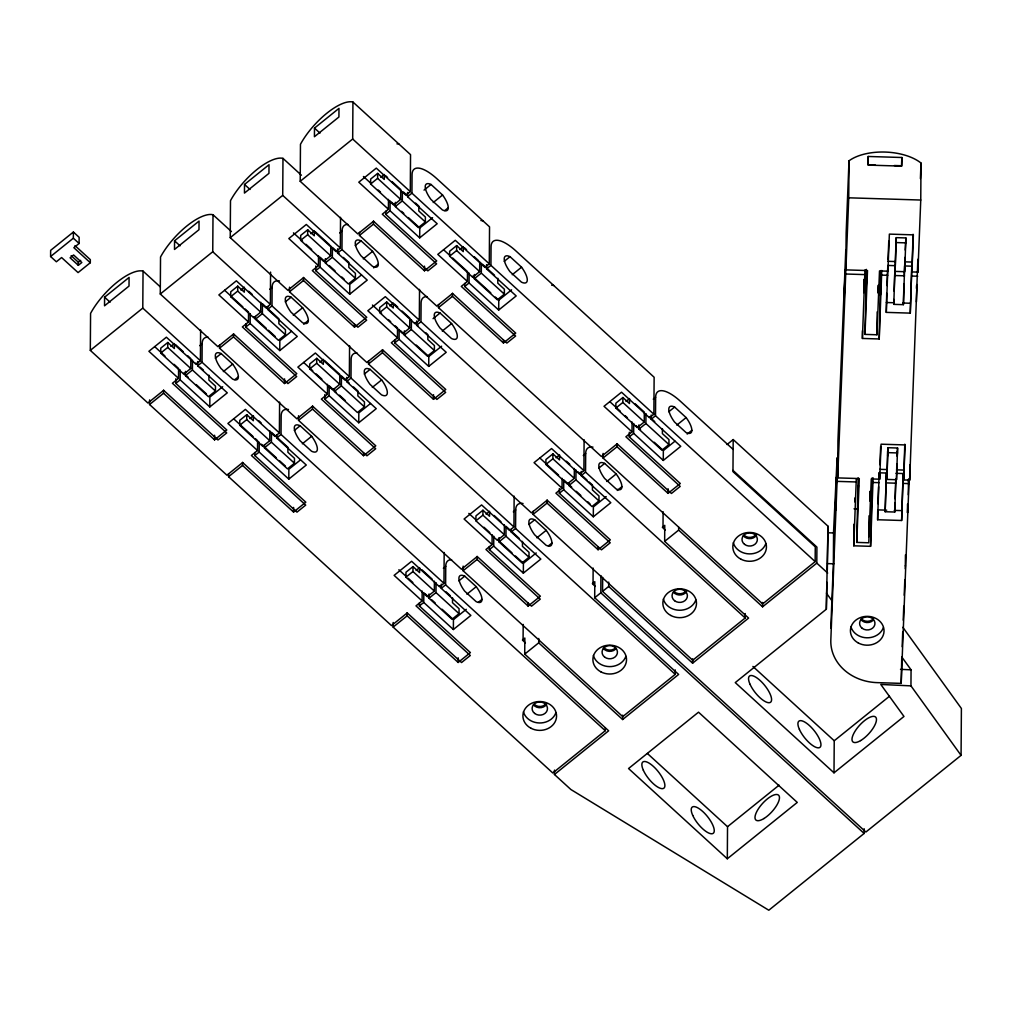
<?xml version="1.0" encoding="UTF-8"?>
<svg xmlns="http://www.w3.org/2000/svg" width="1012" height="1012" viewBox="0 0 1012 1012"><rect width="100%" height="100%" fill="white"/><g stroke="black" fill="none" stroke-linecap="round" stroke-linejoin="round"><path stroke-width="1.5" d="M50.6 256.517L50.638 250.356L73.383 232.039L79.138 237.301L79.1 243.462L73.851 247.687L90.308 262.728L78.063 272.595L61.605 257.554L56.356 261.779L50.6 256.517L73.345 238.2L73.383 232.039M78.329 265.308L70.094 257.794L73.598 254.973L81.82 262.5L78.329 265.308L78.341 262.234L71.144 255.644M90.308 262.728L90.334 259.654L74.977 245.612M174.039 364.32L178.593 368.494L178.529 378.361L172.407 383.282L226.713 432.921L217.972 439.967L163.653 390.328L147.916 403.016L90.308 350.38L90.574 313.378A43.377 16.129 -47.6 0 1 143.046 271.102L160.326 286.902M104.59 297.174L104.54 305.801L129.017 286.08L129.081 277.44L104.59 297.174L110.08 302.183M178.529 378.361L148.903 351.29L166.385 337.198L196.012 364.269L200.389 360.74L142.781 308.103L143.046 271.102M255.315 438.601L257.592 440.675L257.529 450.542L251.406 455.476L305.713 505.102L296.971 512.148L242.652 462.522L226.916 475.197L149.561 404.522L149.586 399.892M245.144 309.002L248.56 312.126L248.484 321.993L242.361 326.927L296.68 376.553L287.939 383.599L233.62 333.973L217.884 346.648L160.275 294.011L160.529 257.01A43.377 16.129 -47.6 0 1 213.013 214.746L231.444 231.584M187.549 355.617L190.838 358.627L190.762 368.494L183.767 374.124L160.731 353.074L160.769 348.141L167.764 342.499L174.342 348.52L174.38 343.587L170.876 346.408M175.835 378.754L175.797 383.384L226.815 429.999L214.569 439.866L163.552 393.251L163.577 390.164M190.762 368.494L167.726 347.432L167.764 342.499M174.557 240.805L174.507 249.445L198.984 229.711L199.048 221.084L174.557 240.805L180.047 245.827M197.694 361.537L197.656 365.775L227.283 392.846L209.8 406.925L180.174 379.867L180.237 370M208.94 375.174L208.902 380.107L215.493 386.116L215.455 391.049L208.459 396.691L185.411 375.629L185.449 371.404M215.455 391.049L192.419 370L192.482 360.133M200.389 360.74L200.604 330.038M257.529 450.542L227.902 423.471L245.385 409.379L275.011 436.45L279.388 432.934L202.033 362.245L202.16 343.751A36.027 12.764 51.1 0 1 208.029 337.135M209.8 406.925L209.863 397.058L222.691 386.736M248.484 321.993L218.87 294.922L236.353 280.83L265.979 307.901L270.356 304.384L212.748 251.748L213.013 214.746M214.569 439.866L214.607 435.249M327.559 384.32L327.483 394.187L321.373 399.12L375.68 448.746L366.939 455.792L312.619 406.166L296.883 418.841L219.528 348.153L219.541 345.079M422.168 591.071L422.105 600.938L415.983 605.872L470.302 655.498L461.548 662.544L407.241 612.918L391.492 625.593L228.56 476.703L228.585 473.629M318.527 255.77L318.451 265.637L312.328 270.571L366.648 320.197L357.894 327.243L303.587 277.617L287.851 290.292L230.243 237.656L230.496 200.654A43.377 16.129 -47.6 0 1 282.98 158.378L301.412 175.228M260.805 302.272L260.729 312.139L253.734 317.768L230.698 296.718L230.736 291.785L237.731 286.143L244.309 292.164L244.347 287.231L240.843 290.039M245.79 323.941L245.764 327.028L296.782 373.643L284.536 383.51L233.519 336.882L233.544 333.808M260.729 312.139L237.694 291.076L237.731 286.143M269.837 430.821L269.761 440.688L262.766 446.317L239.73 425.268L239.768 420.334L246.764 414.692L253.342 420.714L253.38 415.78L249.875 418.588M254.822 452.49L254.796 455.577L305.814 502.192L293.569 512.059L242.551 465.431L242.576 462.357M244.524 184.45L244.461 193.077L268.952 173.356L269.015 164.728L244.524 184.45L250.015 189.459M269.761 440.688L246.726 419.626L246.764 414.692M267.649 306.585L267.623 309.406L297.25 336.477L279.755 350.569L250.141 323.498L250.204 313.631M285.422 334.694L262.374 313.631L262.45 303.764L278.907 318.805L278.869 323.739L285.46 329.76L285.422 334.694L278.426 340.323L255.378 319.273L255.403 316.452M276.681 435.135L276.655 437.956L306.282 465.027L288.799 479.119L259.173 452.048L259.236 442.181M294.454 463.243L271.418 442.181L271.482 432.314L287.939 447.355L287.901 452.288L294.492 458.309L294.454 463.243L287.459 468.872L264.41 447.823L264.436 445.002M270.356 304.384L270.583 272.101M327.483 394.187L297.87 367.116L315.352 353.024L344.978 380.095L349.355 376.578L272 305.89L272.127 287.383A36.027 12.764 51.1 0 1 279.451 280.919M279.755 350.569L279.831 340.702L291.494 331.316M279.388 432.934L279.603 402.093M422.105 600.938L394.123 575.373L411.618 561.28L439.6 586.846L443.964 583.329L281.032 434.439L281.159 415.932A36.027 12.764 51.1 0 1 288.483 409.468M318.451 265.637L288.825 238.566L306.32 224.474L335.946 251.545L340.323 248.029L282.715 195.379L282.98 158.378M284.536 383.51L284.574 378.88M395.249 325.877L397.526 327.951L397.45 337.818L391.328 342.752L445.647 392.39L436.893 399.424L382.587 349.798L366.85 362.486L289.495 291.798L289.521 287.168M288.799 479.119L288.863 469.252L300.526 459.865M293.569 512.059L293.606 507.429M492.136 534.715L492.072 544.582L485.95 549.503L540.256 599.142L531.515 606.188L477.209 556.549L461.459 569.237L298.527 420.347L298.553 415.717M300.21 181.3L300.463 144.299A43.377 16.129 -47.6 0 1 352.935 102.022L410.543 154.659L410.29 191.66L405.913 195.19L376.287 168.118L358.792 182.198L388.418 209.269L382.296 214.202L436.615 263.841L427.861 270.874L373.554 221.248L357.805 233.936L300.21 181.3L352.682 139.023L352.935 102.022M330.772 245.903L330.696 255.77L323.701 261.412L300.665 240.35L300.69 235.416L307.699 229.787L314.277 235.796L314.315 230.862L310.81 233.683M315.757 266.042L315.731 270.659L366.749 317.287L354.504 327.142L303.486 280.526L303.511 277.44M330.696 255.77L307.661 234.721L307.699 229.787M324.447 360.424L339.804 374.453L339.728 384.32L332.733 389.962L309.697 368.899L309.735 363.966L316.731 358.337L323.309 364.345L323.347 359.412L319.843 362.233M324.789 394.591L324.763 399.209L375.781 445.837L363.536 455.691L312.518 409.076L312.544 405.989M314.492 128.094L314.428 136.721L338.919 117L338.982 108.36L314.492 128.094L319.982 133.103M339.728 384.32L316.693 363.27L316.731 358.337M337.616 248.825L337.591 253.051L367.217 280.122L349.722 294.214L320.096 267.143L320.171 257.276L325.864 262.475M343.384 257.44L348.874 262.45L348.836 267.383L355.427 273.392L355.389 278.325L348.394 283.967L325.345 262.918L325.383 258.68M346.661 377.375L346.623 381.6L376.249 408.671L358.754 422.763L329.14 395.692L329.204 385.825L336.035 392.074M355.389 278.325L332.341 257.276L332.417 247.409L338.995 253.43M353.517 386.989L357.906 390.999L357.868 395.932L364.459 401.941L364.421 406.875L357.426 412.517L334.377 391.467L334.403 388.646M340.323 248.029L340.538 217.327M397.45 337.818L367.824 310.747L385.319 296.668L414.945 323.739L419.322 320.209L341.967 249.521L342.094 231.027A36.027 12.764 51.1 0 1 347.951 224.411M364.421 406.875L341.373 385.825L341.449 375.958L349.127 382.979M349.722 294.214L349.798 284.347L361.461 274.948M349.355 376.578L349.57 345.737M492.072 544.582L464.091 519.017L481.585 504.925L509.567 530.49L513.932 526.961L351 378.071L351.126 359.576A36.027 12.764 51.1 0 1 356.996 352.96M354.504 327.142L354.529 324.068M452.68 258.06L467.493 271.595L467.417 281.462L461.295 286.396L515.614 336.022L506.86 343.068L452.554 293.442L436.804 306.117L359.462 235.442L359.475 232.355M358.754 422.763L358.83 412.896L370.493 403.497M363.536 455.691L363.561 452.617M562.103 478.347L562.039 488.214L555.917 493.148L610.223 542.774L601.482 549.82L547.163 500.194L531.427 512.869L368.494 363.991L368.507 360.904M391.96 181.527L400.739 189.548L400.663 199.415L393.668 205.044L370.632 183.994L370.658 179.061L377.653 173.419L384.244 179.44L384.282 174.507L380.778 177.328M385.711 211.217L385.698 214.304L436.716 260.919L424.471 270.786L373.453 224.158L373.466 221.084M400.663 199.415L377.628 178.352L377.653 173.419M402.093 311.076L409.771 318.097L409.696 327.964L402.7 333.593L379.664 312.544L379.69 307.61L386.698 301.968L393.276 307.99L393.314 303.056L389.81 305.877M394.743 339.766L394.731 342.853L445.748 389.468L433.503 399.335L382.485 352.707L382.511 349.633M409.696 327.964L386.66 306.902L386.698 301.968M388.418 209.269L388.494 199.402M407.583 192.457L407.558 196.682L437.184 223.753L419.689 237.845L390.063 210.774L390.139 200.907M415.552 203.083L418.841 206.094L418.804 211.015L425.382 217.036L425.356 221.97L418.361 227.611L395.312 206.549L395.338 202.324M605.277 727.754L605.265 730.715L552.78 772.978L393.137 627.098L393.175 622.481M416.628 321.006L416.59 325.231L446.216 352.302L428.721 366.395L399.095 339.324L399.171 329.457M425.356 221.97L402.308 200.92L402.371 192.457M425.672 332.632L427.874 334.643L427.836 339.577L434.426 345.585L434.388 350.519L427.393 356.161L404.345 335.098L404.383 330.873M434.414 581.204L434.35 591.071L427.355 596.713L405.951 577.156L405.989 572.223L412.985 566.593L419.575 572.602L419.6 567.669L416.109 570.49M419.398 602.886L419.373 605.96L470.403 652.588L458.158 662.455L407.14 615.827L407.153 612.741M489.289 263.854L411.935 193.165L412.061 174.671A36.027 12.764 51.1 0 1 436.88 178.719L489.542 226.852L489.289 263.854L484.912 267.37L455.286 240.299L437.791 254.391L467.417 281.462M434.388 350.519L411.34 329.469L411.416 319.602M434.35 591.071L412.959 571.527L412.985 566.593M419.689 237.845L419.765 227.978L408.367 217.567M419.322 320.209L419.537 289.381M562.039 488.214L534.058 462.648L551.553 448.556L579.534 474.122L583.899 470.605L420.967 321.715L421.093 303.22A36.027 12.764 51.1 0 1 426.95 296.605M424.471 270.786L424.509 266.156M441.27 584.126L441.245 588.351L470.871 615.422L453.376 629.515L423.75 602.444L423.826 592.577M428.721 366.395L428.797 356.528L416.261 345.079M452.528 597.75L452.49 602.684L459.068 608.705L459.031 613.639L452.035 619.268L428.999 598.218L429.025 593.981M433.503 399.335L433.541 394.705M459.031 613.639L435.995 592.577L436.058 582.71M632.07 421.991L632.007 431.858L625.884 436.792L680.191 486.418L671.449 493.464L617.13 443.838L601.394 456.513L438.462 307.623L438.474 304.536M443.964 583.329L444.179 552.489M605.265 730.715L445.622 584.835L445.748 566.328A36.027 12.764 51.1 0 1 451.605 559.712M479.739 261.728L479.663 271.595L472.667 277.237L449.632 256.175L449.657 251.242L456.652 245.612L463.243 251.621L463.281 246.688L459.777 249.509M464.71 283.411L464.698 286.485L515.715 333.112L503.47 342.979L452.453 296.352L452.465 293.265M453.376 629.515L453.439 619.648L442.054 609.237M479.663 271.595L456.627 250.546L456.652 245.612M458.158 662.455L458.183 657.825M675.257 669.906L675.232 674.346L622.747 716.622L463.104 570.743L463.142 566.113M486.582 264.651L486.557 268.876L516.183 295.947L498.688 310.039L469.062 282.968L469.138 273.101M497.841 278.275L497.803 283.208L504.381 289.23L504.355 294.163L497.36 299.792L474.312 278.743L474.35 274.505M504.381 524.848L504.318 534.715L497.322 540.345L475.918 520.8L475.956 515.867L482.952 510.225L489.542 516.246L489.568 511.313L486.076 514.134M489.365 546.518L489.34 549.605L540.37 596.22L528.125 606.087L477.095 559.472L477.12 556.385M504.355 294.163L481.307 273.101L481.383 263.234M504.318 534.715L482.914 515.159L482.952 510.225M653.866 414.237L490.934 265.359L491.06 246.852A36.027 12.764 51.1 0 1 515.88 250.913L654.131 377.248L653.866 414.237L649.489 417.766L621.52 392.201L604.025 406.293L632.007 431.858M511.224 529.175L511.212 531.996L540.838 559.067L523.343 573.146L493.717 546.075L493.78 536.221M498.688 310.039L498.764 300.172L495.336 297.047M522.483 541.395L522.458 546.328L529.036 552.337L528.998 557.27L522.002 562.912L498.967 541.85L498.992 537.625M503.47 342.979L503.495 339.893M528.998 557.27L505.962 536.221L506.025 526.354L519.194 538.384M513.932 526.961L514.147 496.133M675.232 674.346L515.576 528.466L515.715 509.972A36.027 12.764 51.1 0 1 523.027 503.495M523.343 573.146L523.406 563.279L515.437 555.993M523.191 624.429L523.077 640.71L525.392 642.835M864.172 828.752L864.134 833.445L768.804 910.231L570.894 789.524L554.437 774.484L608.655 730.803L524.722 654.106L524.836 638.066L522.42 640.014M528.125 606.087L528.137 603M745.224 613.55L745.186 617.99L692.714 660.254L533.071 514.374L533.096 511.3M592.362 583.671L594.79 581.71L594.689 597.75L678.622 674.447L622.646 719.532L538.713 642.835L538.738 638.458M574.348 468.493L574.285 478.36L567.289 483.989L545.885 464.445L545.923 459.511L552.919 453.869L559.497 459.891L559.535 454.957L556.043 457.766M559.345 488.619L559.307 493.249L610.325 539.864L598.092 549.731L547.062 503.103L547.087 500.029M574.285 478.36L552.881 458.803L552.919 453.869M554.437 774.484L554.462 770.107M581.204 471.402L581.179 475.627L610.805 502.698L593.31 516.79L563.684 489.719L563.747 479.852L571.729 487.139M589.161 482.028L592.45 485.026L592.425 489.96L599.003 495.981L598.965 500.915L591.969 506.544L568.934 485.494L568.946 482.673M598.965 500.915L575.929 479.852L575.992 469.985M583.899 470.605L584.114 439.765M745.186 617.99L585.543 472.111L585.682 453.604A36.027 12.764 51.1 0 1 592.994 447.127M593.31 516.79L593.374 506.923L606.201 496.588M593.146 568.074L593.032 584.354L595.36 586.467M598.092 549.731L598.105 546.644M864.134 833.445L600.812 592.817L600.926 575.626M727.046 444.521L733.194 439.562L732.966 471.63L815.267 546.834L815.153 561.622L762.681 603.898L603.038 458.019L603.076 453.389M902.856 627.326L961.4 708.489L961.071 755.357L865.892 832.028L602.557 591.4L602.659 577.346M662.329 527.315L664.757 525.355L664.644 541.382L748.589 618.079L692.613 663.176L608.68 586.467L608.705 582.102M635.194 403.801L644.315 412.124L644.252 421.991L637.256 427.633L615.853 408.076L615.891 403.143L622.886 397.514L629.464 403.522L629.502 398.589L626.011 401.41M629.312 432.263L629.274 436.88L680.292 483.508L668.046 493.363L617.029 446.747L617.054 443.661M644.252 421.991L622.848 402.447L622.886 397.514M622.646 719.532L622.684 715.155M651.171 415.046L651.146 419.272L680.76 446.343L663.277 460.435L633.651 433.364L633.714 423.497M662.417 428.671L662.379 433.604L668.97 439.613L668.932 444.546L661.937 450.188L638.901 429.139L638.926 424.901M668.932 444.546L645.896 423.497L645.96 413.63M815.153 561.622L655.51 415.742L655.637 397.248A36.027 12.764 51.1 0 1 680.456 401.309L733.131 449.429M663.277 460.435L663.341 450.568L654.233 442.231M663.113 511.718L662.999 527.998L665.327 530.111M668.046 493.363L668.084 488.745M732.979 470.403L816.912 547.1L816.798 563.127L762.58 606.808L678.647 530.111L678.66 527.201M692.613 663.176L692.651 658.799M727.312 858.771L628.553 768.538L698.52 712.182L797.266 802.415L727.312 858.771L727.527 826.703L647.364 753.459M762.58 606.808L762.605 602.444M961.071 755.357L910.952 685.87L880.807 684.454L903.969 716.458L834.002 772.826L735.256 682.594L826.336 609.211L826.855 582.279M827.323 569.832L828.006 526.202L733.194 439.562M826.336 609.211L828.006 526.202M834.002 772.826L834.23 740.759L752.903 666.44M909.13 478.98L901.199 683.378L877.202 682.632A48.032 41.214 0.4 0 1 830.827 639.951L837.088 481.37L837.114 457.766L833.584 531.3L833.369 563.368L830.928 625.163A48.032 41.214 0.4 0 0 830.941 628.224M917.859 259.274L909.687 480.131L903.691 479.941L905.07 444.926L881.072 444.192L879.681 479.195L871.281 478.942L868.764 542.786L856.759 542.419L859.289 478.562L837.683 477.904L837.936 440.903L845.766 250.394L845.868 255.505M837.683 477.904L845.728 274.012L846.158 232.886L849.005 160.807A43.377 22.264 2.3 0 1 921.009 163.033L920.756 200.034L917.909 272.114L911.901 271.924L913.077 234.265M911.901 271.924L913.368 234.86L889.371 234.114L887.903 271.191L879.504 270.925L876.974 334.77L864.982 334.403L867.499 270.558L845.893 269.888L848.739 197.808L849.005 160.807M873.128 477.866L870.573 546.328L853.761 545.81L853.913 524.229M853.761 545.81L856.304 478.878M856.759 542.419L858.113 477.816M881.768 270.495L879.213 338.969L862.414 338.451L862.464 330.734M862.414 338.451L864.969 269.976M864.982 334.403L866.348 269.382M868.245 156.468L868.182 165.095L901.781 166.132L901.844 157.505L868.245 156.468L867.916 164.703L875.114 164.931M868.802 536.702L869.017 515.791M870.573 546.328L872.066 477.955M876.974 334.77L877.164 311.886M895.962 473.325L903.159 473.553L901.629 520.484L877.632 519.751L877.682 511.288M879.213 338.969L880.718 270.583M877.632 519.751L879.162 472.806L886.36 473.034L885.158 511.73L894.76 512.021L895.924 478.967M879.681 479.195L879.732 472.149M904.209 276.251L904.614 265.954L911.812 266.181L910.281 313.125L886.272 312.379L886.714 293.24M885.158 511.73L886.36 473.034M886.272 312.379L887.79 268.256M887.903 271.191L887.916 268.37M886.891 479.422L887.979 447.709L897.581 448.012L896.493 479.713L886.891 479.422L887.688 451.023L887.65 455.957M887.979 447.709L887.941 452.642L897.543 452.946M904.943 257.427L903.4 304.663L893.798 304.359L893.836 299.425M894.165 291.19L895.013 265.663L887.815 265.435M893.798 304.359L895.013 265.663M895.101 271.406L896.278 237.643L905.879 237.934L904.703 271.709L895.101 271.406L895.987 240.945L895.949 245.878M896.278 237.643L896.24 242.576L905.841 242.867M894.76 512.021L894.95 502.977M895.114 498.853L895.734 479.207M896.493 479.713L896.796 463.673M901.629 520.484L903.159 473.553M903.4 304.663L903.918 283.613M901.199 683.378L901.743 657.648M903.691 479.941L904.779 444.192M905.323 566.012L905.449 554.905M910.281 313.125L911.812 266.181M909.687 480.131L909.801 464.71M910.952 685.87L911.066 669.83L901.73 656.902M917.909 272.114L917.985 260.312M854.988 497.879L854.95 502.028L855.165 498.511M907.536 504.166L907.486 512.793L907.89 504.912M870.282 491.516L869.877 501.066L870.067 491.288M878.226 285.257L878.087 293.063L878.441 285.498M908.283 494.805L908.523 479.195L908.346 481.307M917.011 284.536L916.379 301.867M863.742 286.636L864.084 279.325L863.742 292.67M877.935 503.698L878.606 486.709M878.922 478.98L879.162 472.806M879.934 464.761L880.655 446.494M887.018 285.523L887.752 266.978M888.03 259.78L888.764 241.235M901.844 157.505L901.515 165.74L894.317 165.525M897.163 454.401L897.29 451.314L897.252 456.248L897.581 448.012M905.234 250.065L905.879 237.934M920.401 178.618L921.009 163.033M902.173 646.731L902.717 631.83M903.223 620.204L903.767 606.163M904.209 595.246L904.817 579.636M905.247 568.719L905.373 565.594M916.417 288.357L916.53 285.473M78.341 262.234L80.682 260.35M90.308 350.38L142.781 308.103M160.275 294.011L212.748 251.748M230.243 237.656L282.715 195.379M160.731 353.074L167.726 347.432M230.698 296.718L237.694 291.076M300.665 240.35L307.661 234.721M370.632 183.994L377.628 178.352M199.781 345.674L202.16 343.751M269.749 289.305L272.127 287.383M339.716 232.95L342.094 231.027M149.561 404.522L163.552 393.251M175.797 383.384L180.174 379.867M185.411 375.629L192.419 370M197.656 365.775L202.033 362.245M219.528 348.153L233.519 336.882M245.764 327.028L250.141 323.498M255.378 319.273L262.374 313.631M267.623 309.406L272 305.89M289.495 291.798L303.486 280.526M315.731 270.659L320.096 267.143M325.345 262.918L332.341 257.276M337.591 253.051L341.967 249.521M359.462 235.442L373.453 224.158M385.698 214.304L390.063 210.774M395.312 206.549L402.308 200.92M407.558 196.682L411.935 193.165M215.316 358.261L221.147 353.567L232.659 364.092A16.812 5.958 51.1 0 1 232.558 379.045L221.033 368.52A16.812 5.958 51.1 0 1 221.147 353.567M285.283 301.905L291.102 297.199L302.626 307.737A16.812 5.958 51.1 0 1 302.525 322.689L291.001 312.164A16.812 5.958 51.1 0 1 291.102 297.199M355.237 245.536L361.069 240.843L372.593 251.368A16.812 5.958 51.1 0 1 372.492 266.32L360.968 255.796A16.812 5.958 51.1 0 1 361.069 240.843M424.041 190.117L431.036 184.488L442.56 195.012A16.812 5.958 51.1 0 1 442.459 209.965L430.935 199.44A16.812 5.958 51.1 0 1 431.036 184.488M223.336 371.606L232.659 364.092M293.303 315.251L302.626 307.737M363.27 258.882L372.593 251.368M433.237 202.526L442.56 195.012M419.765 227.978L432.592 217.643M234.873 379.652L238.377 376.831M303.676 324.232L308.331 320.475M373.643 267.864L378.298 264.107M444.774 210.572L448.265 207.751M239.73 425.268L246.726 419.626M309.697 368.899L316.693 363.27M379.664 312.544L386.66 306.902M449.632 256.175L456.627 250.546M228.56 476.703L242.551 465.431M254.796 455.577L259.173 452.048M264.41 447.823L271.418 442.181M276.655 437.956L281.032 434.439M298.527 420.347L312.518 409.076M324.763 399.209L329.14 395.692M334.377 391.467L341.373 385.825M346.623 381.6L351 378.071M368.494 363.991L382.485 352.707M394.731 342.853L399.095 339.324M404.345 335.098L411.34 329.469M416.59 325.231L420.967 321.715M438.462 307.623L452.453 296.352M464.698 286.485L469.062 282.968M474.312 278.743L481.307 273.101M486.557 268.876L490.934 265.359M294.315 430.454L300.147 425.748L311.658 436.286A16.812 5.958 51.1 0 1 311.557 451.238L300.033 440.713A16.812 5.958 51.1 0 1 300.147 425.748M364.282 374.086L370.114 369.393L381.625 379.917A16.812 5.958 51.1 0 1 381.524 394.87L370 384.345A16.812 5.958 51.1 0 1 370.114 369.393M433.073 318.666L440.068 313.037L451.592 323.562A16.812 5.958 51.1 0 1 451.491 338.514L439.967 327.989A16.812 5.958 51.1 0 1 440.068 313.037M504.204 261.374L510.035 256.668L521.559 267.193A16.812 5.958 51.1 0 1 521.458 282.158L509.934 271.621A16.812 5.958 51.1 0 1 510.035 256.668M302.335 443.8L311.658 436.286M372.302 387.432L381.625 379.917M442.269 331.076L451.592 323.562M512.236 274.72L521.559 267.193M428.797 356.528L441.624 346.193M498.764 300.172L511.591 289.837M405.951 577.156L412.959 571.527M475.918 520.8L482.914 515.159M545.885 464.445L552.881 458.803M615.853 408.076L622.848 402.447M443.357 568.251L445.748 566.328M513.324 511.895L515.715 509.972M583.291 455.526L585.682 453.604M653.259 399.171L655.637 397.248M393.137 627.098L407.14 615.827M419.373 605.96L423.75 602.444M428.999 598.218L435.995 592.577M441.245 588.351L445.622 584.835M463.104 570.743L477.095 559.472M489.34 549.605L493.717 546.075M498.967 541.85L505.962 536.221M511.212 531.996L515.576 528.466M533.071 514.374L547.062 503.103M559.307 493.249L563.684 489.719M568.934 485.494L575.929 479.852M581.179 475.627L585.543 472.111M603.038 458.019L617.029 446.747M629.274 436.88L633.651 433.364M638.901 429.139L645.896 423.497M651.146 419.272L655.51 415.742M458.891 580.85L464.723 576.144L476.247 586.669A16.812 5.958 51.1 0 1 476.146 601.634L464.622 591.097A16.812 5.958 51.1 0 1 464.723 576.144M528.859 524.482L534.69 519.788L546.214 530.313A16.812 5.958 51.1 0 1 546.1 545.266L534.589 534.741A16.812 5.958 51.1 0 1 534.69 519.788M598.826 468.126L604.657 463.42L616.182 473.958A16.812 5.958 51.1 0 1 616.068 488.91L604.556 478.385A16.812 5.958 51.1 0 1 604.657 463.42M668.793 411.757L674.624 407.064L686.136 417.589A16.812 5.958 51.1 0 1 686.035 432.541L674.511 422.017A16.812 5.958 51.1 0 1 674.624 407.064M466.911 594.196L476.247 586.669M536.879 537.827L546.214 530.313M606.846 481.472L616.182 473.958M676.813 425.103L686.136 417.589M453.439 619.648L466.266 609.313M523.406 563.279L536.233 552.957M663.341 450.568L675.004 441.169M478.448 602.229L481.952 599.42M548.415 545.873L551.919 543.052M617.219 490.453L621.887 486.696M687.186 434.085L691.854 430.328M524.722 654.106L538.713 642.835M594.689 597.75L600.812 592.817M602.557 591.4L608.68 586.467M664.644 541.382L678.647 530.111M727.527 826.703L779.088 785.173M834.23 740.759L889.459 696.256M848.739 197.808L920.756 200.034M887.967 261.324L895.177 261.539M904.779 261.842L911.976 262.057M845.728 274.012L864.931 274.606M881.743 275.125L887.739 275.302M894.937 275.53L904.538 275.821M911.749 276.048L917.745 276.238M886.348 302.512L893.849 302.74M902.843 303.018L910.345 303.258M879.757 469.328L886.955 469.555M896.556 469.846L903.754 470.074M837.088 481.37L856.291 481.965M873.09 482.484L879.086 482.673M886.297 482.901L895.898 483.192M903.096 483.42L909.092 483.597M854.027 508.808L857.075 508.909M877.695 509.884L886.702 510.162M894.203 510.39L901.705 510.617M827.765 532.767L833.989 532.97M827.55 563.608L833.774 563.798M900.516 669.337L911.066 669.83M352.682 139.023L410.29 191.66M816.798 563.127L827.689 573.07M385.37 175.506L387.571 177.517M403.472 192.052L407.861 196.062M464.369 247.7L466.57 249.698M474.248 256.719L478.638 260.729M482.471 264.233L494.552 275.264M649.249 416.64L654.739 421.65M363.422 176.505L371.404 183.792M378.235 190.041L380.512 192.116M391.277 201.957L395.831 206.119M401.536 211.318L403.813 213.405M443.56 249.736L450.403 255.973M472.553 276.225L490.782 292.885M609.92 401.751L620.419 411.34M625.074 415.603L627.415 417.728M635.991 425.571L640.558 429.746M315.402 231.874L329.672 244.904M394.402 304.055L397.703 307.066M414.705 322.6L417.994 325.611M566.378 461.194L569.794 464.318M578.194 471.997L586.973 480.017M293.455 232.861L302.575 241.198M305.991 244.309L311.683 249.521M329.279 265.599L334.985 270.811M341.816 277.06L344.093 279.135M372.454 305.055L381.575 313.378M388.406 319.628L390.683 321.715M400.309 330.507L404.863 334.668M539.953 458.107L558.611 475.159M576.283 491.301L580.837 495.475M587.681 501.724L589.958 503.799M248.737 291.241L252.026 294.239M494.134 515.475L500.965 521.724M224.626 290.267L242.867 306.927M253.62 316.756L266.156 328.204M268.433 330.291L275.277 336.541M303.625 362.448L312.746 370.784M316.161 373.909L321.867 379.108M339.463 395.186L345.155 400.398M468.822 513.4L475.817 519.801M483.976 527.252L489.808 532.578M497.208 539.333L512.021 552.868M73.345 238.2L79.1 243.462M175.481 344.586L183.159 351.607M195.771 363.144L197.972 365.142M200.161 367.154L203.45 370.152M258.87 420.79L261.058 422.788M421.89 569.756L432.137 579.13M439.36 585.72L441.548 587.719M445.938 591.742L450.327 595.752M154.659 346.623L164.918 355.996M183.653 373.112L188.219 377.286M196.189 384.573L206.448 393.946M233.658 418.816L253.038 436.514M261.513 444.268L276.327 457.803M279.742 460.928L285.447 466.127M398.854 569.769L405.85 576.157M408.19 578.282L412.845 582.545M424.964 593.614L429.518 597.776M431.795 599.863L435.211 602.988M826.45 593.184L831.99 600.837M546.695 704.162A7.691 6.591 0.4 0 1 533.4 704.719M555.892 712.739A16.812 14.421 0.4 0 1 539.282 722.973A16.812 14.421 0.4 0 1 523.432 711.828M615.511 649.223A7.691 6.591 0.4 0 1 603.367 648.363M625.859 656.371A16.812 14.421 0.4 0 1 609.249 666.604A16.812 14.421 0.4 0 1 593.399 655.472M686.617 591.438A7.691 6.591 0.4 0 1 673.322 592.007M695.826 600.015A16.812 14.421 0.4 0 1 679.216 610.249A16.812 14.421 0.4 0 1 663.366 599.104M551.679 285.232A43.377 16.129 -47.6 0 1 553.728 285.498M756.584 535.082A7.691 6.591 0.4 0 1 743.289 535.639M765.793 543.659A16.812 14.421 0.4 0 1 749.184 553.893A16.812 14.421 0.4 0 1 733.333 542.748M480.902 220.565A43.377 16.129 -47.6 0 1 482.964 220.831M396.97 143.868A43.377 16.129 -47.6 0 1 399.019 144.134M685.048 592.007A7.691 6.591 0.4 0 1 674.194 591.704M755.015 535.652A7.691 6.591 0.4 0 1 744.149 535.348M873.508 618.686A7.691 6.591 0.4 0 1 861.326 618.825M873.027 620.419A7.691 6.591 0.4 0 1 860.87 619.521M883.362 627.604A16.812 14.421 0.4 0 1 866.715 637.788A16.812 14.421 0.4 0 1 850.902 626.605M545.126 704.731A7.691 6.591 0.4 0 1 534.26 704.428M615.65 647.857A7.691 6.591 0.4 0 1 603.481 647.275M871.737 501.345L871.762 502.559L872.243 487.202L871.737 501.345M880.389 293.973L880.402 295.188L880.895 279.843L880.389 293.973M835.457 505.456L835.469 510.567L836.519 476.968L835.457 505.456M844.109 298.085L844.122 303.208L845.172 269.597L844.109 298.085M857.86 498.359L857.872 500.7L858.353 485.343L857.86 498.359M866.082 290.355L866.082 292.683L866.563 277.326L866.082 290.355M530.895 728.21A16.812 14.421 0.4 0 0 556.549 716.42A16.812 14.421 0.4 0 0 531.781 703.226A16.812 14.421 0.4 0 0 530.895 728.21M534.64 713.435A7.691 6.591 0.4 0 0 547.315 709.943A7.691 6.591 0.4 0 0 537.423 702.277A7.691 6.591 0.4 0 0 534.64 713.435M600.862 671.841A16.812 14.421 0.4 0 0 626.517 660.064A16.812 14.421 0.4 0 0 601.748 646.87A16.812 14.421 0.4 0 0 600.862 671.841M604.607 657.079A7.691 6.591 0.4 0 0 617.282 653.588A7.691 6.591 0.4 0 0 607.39 645.909A7.691 6.591 0.4 0 0 604.607 657.079M670.829 615.486A16.812 14.421 0.4 0 0 696.484 603.696A16.812 14.421 0.4 0 0 671.715 590.515A16.812 14.421 0.4 0 0 670.829 615.486M674.574 600.711A7.691 6.591 0.4 0 0 687.237 597.219A7.691 6.591 0.4 0 0 677.357 589.553A7.691 6.591 0.4 0 0 674.574 600.711M740.797 559.117A16.812 14.421 0.4 0 0 766.438 547.34A16.812 14.421 0.4 0 0 741.682 534.146A16.812 14.421 0.4 0 0 740.797 559.117M744.541 544.355A7.691 6.591 0.4 0 0 757.204 540.863A7.691 6.591 0.4 0 0 747.324 533.185A7.691 6.591 0.4 0 0 744.541 544.355M799.417 729.437A16.812 5.958 51.1 0 0 819.378 747.666A16.812 5.958 51.1 0 0 809.486 725.604A16.812 5.958 51.1 0 0 799.417 729.437M750.044 684.314A16.812 5.958 51.1 0 0 770.005 702.543A16.812 5.958 51.1 0 0 760.113 680.481A16.812 5.958 51.1 0 0 750.044 684.314M860.605 740.594A16.812 6.249 -47.6 0 0 876.177 717.9A16.812 6.249 -47.6 0 0 855.924 729.88A16.812 6.249 -47.6 0 0 860.605 740.594M858.34 643A16.812 14.421 0.4 0 0 884.033 631.298A16.812 14.421 0.4 0 0 859.327 618.028A16.812 14.421 0.4 0 0 858.34 643M862.11 628.25A7.691 6.591 0.4 0 0 874.798 624.783A7.691 6.591 0.4 0 0 864.944 617.092A7.691 6.591 0.4 0 0 862.11 628.25M763.959 818.518A16.812 6.249 -47.6 0 0 779.088 795.862A16.812 6.249 -47.6 0 0 758.646 808.424A16.812 6.249 -47.6 0 0 763.959 818.518M692.727 815.381A16.812 5.958 51.1 0 0 712.676 833.61A16.812 5.958 51.1 0 0 702.796 811.548A16.812 5.958 51.1 0 0 692.727 815.381M643.354 770.258A16.812 5.958 51.1 0 0 663.303 788.5A16.812 5.958 51.1 0 0 653.41 766.426A16.812 5.958 51.1 0 0 643.354 770.258"/></g></svg>
